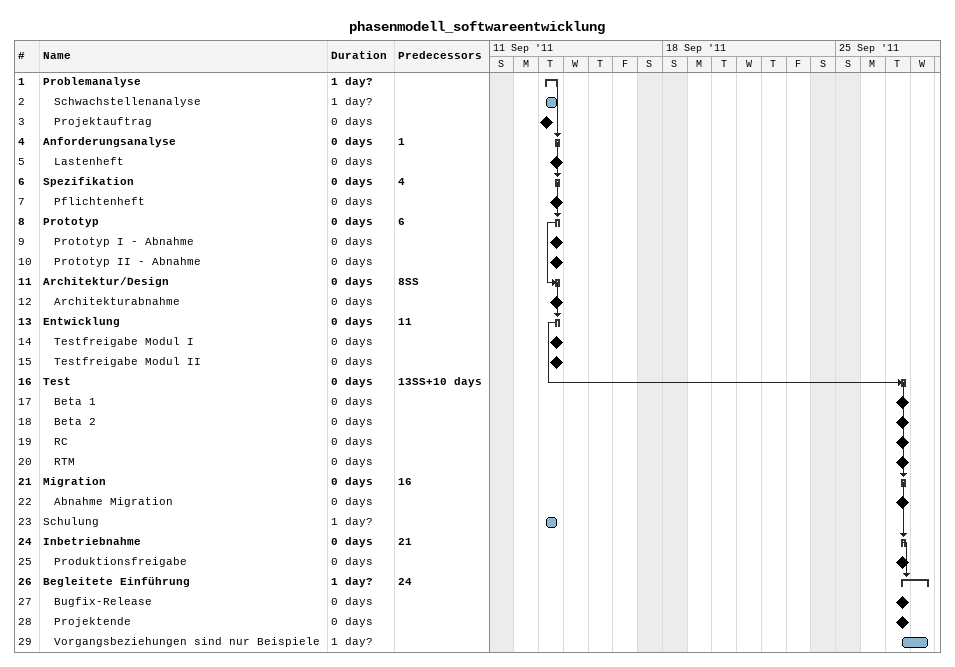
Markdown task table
phasenmodell_softwareentwicklung

| ID | Level | Task | Duration | Start | Finish | Predecessors |
|---|---|---|---|---|---|---|
| 1 | 1 | **Problemanalyse** | 1d? | 2011-09-13 | 2011-09-13 |  |
| 2 | 2 | Schwachstellenanalyse | 1d? | 2011-09-13 | 2011-09-13 |  |
| 3 | 2 | Projektauftrag | 0d | 2011-09-13 | 2011-09-13 |  |
| 4 | 1 | **Anforderungsanalyse** | 0d | 2011-09-13 | 2011-09-13 | 1 |
| 5 | 2 | Lastenheft | 0d | 2011-09-13 | 2011-09-13 |  |
| 6 | 1 | **Spezifikation** | 0d | 2011-09-13 | 2011-09-13 | 4 |
| 7 | 2 | Pflichtenheft | 0d | 2011-09-13 | 2011-09-13 |  |
| 8 | 1 | **Prototyp** | 0d | 2011-09-13 | 2011-09-13 | 6 |
| 9 | 2 | Prototyp I - Abnahme | 0d | 2011-09-13 | 2011-09-13 |  |
| 10 | 2 | Prototyp II - Abnahme | 0d | 2011-09-13 | 2011-09-13 |  |
| 11 | 1 | **Architektur/Design** | 0d | 2011-09-13 | 2011-09-13 | 8SS |
| 12 | 2 | Architekturabnahme | 0d | 2011-09-13 | 2011-09-13 |  |
| 13 | 1 | **Entwicklung** | 0d | 2011-09-13 | 2011-09-13 | 11 |
| 14 | 2 | Testfreigabe Modul I | 0d | 2011-09-13 | 2011-09-13 |  |
| 15 | 2 | Testfreigabe Modul II | 0d | 2011-09-13 | 2011-09-13 |  |
| 16 | 1 | **Test** | 0d | 2011-09-27 | 2011-09-27 | 13SS+10d |
| 17 | 2 | Beta 1 | 0d | 2011-09-27 | 2011-09-27 |  |
| 18 | 2 | Beta 2 | 0d | 2011-09-27 | 2011-09-27 |  |
| 19 | 2 | RC | 0d | 2011-09-27 | 2011-09-27 |  |
| 20 | 2 | RTM | 0d | 2011-09-27 | 2011-09-27 |  |
| 21 | 1 | **Migration** | 0d | 2011-09-27 | 2011-09-27 | 16 |
| 22 | 2 | Abnahme Migration | 0d | 2011-09-27 | 2011-09-27 |  |
| 23 | 1 | Schulung | 1d? | 2011-09-13 | 2011-09-13 |  |
| 24 | 1 | **Inbetriebnahme** | 0d | 2011-09-27 | 2011-09-27 | 21 |
| 25 | 2 | Produktionsfreigabe | 0d | 2011-09-27 | 2011-09-27 |  |
| 26 | 1 | **Begleitete Einführung** | 1d? | 2011-09-27 | 2011-09-28 | 24 |
| 27 | 2 | Bugfix-Release | 0d | 2011-09-27 | 2011-09-27 |  |
| 28 | 2 | Projektende | 0d | 2011-09-27 | 2011-09-27 |  |
| 29 | 2 | Vorgangsbeziehungen sind nur Beispiele | 1d? | 2011-09-27 | 2011-09-28 |  |
